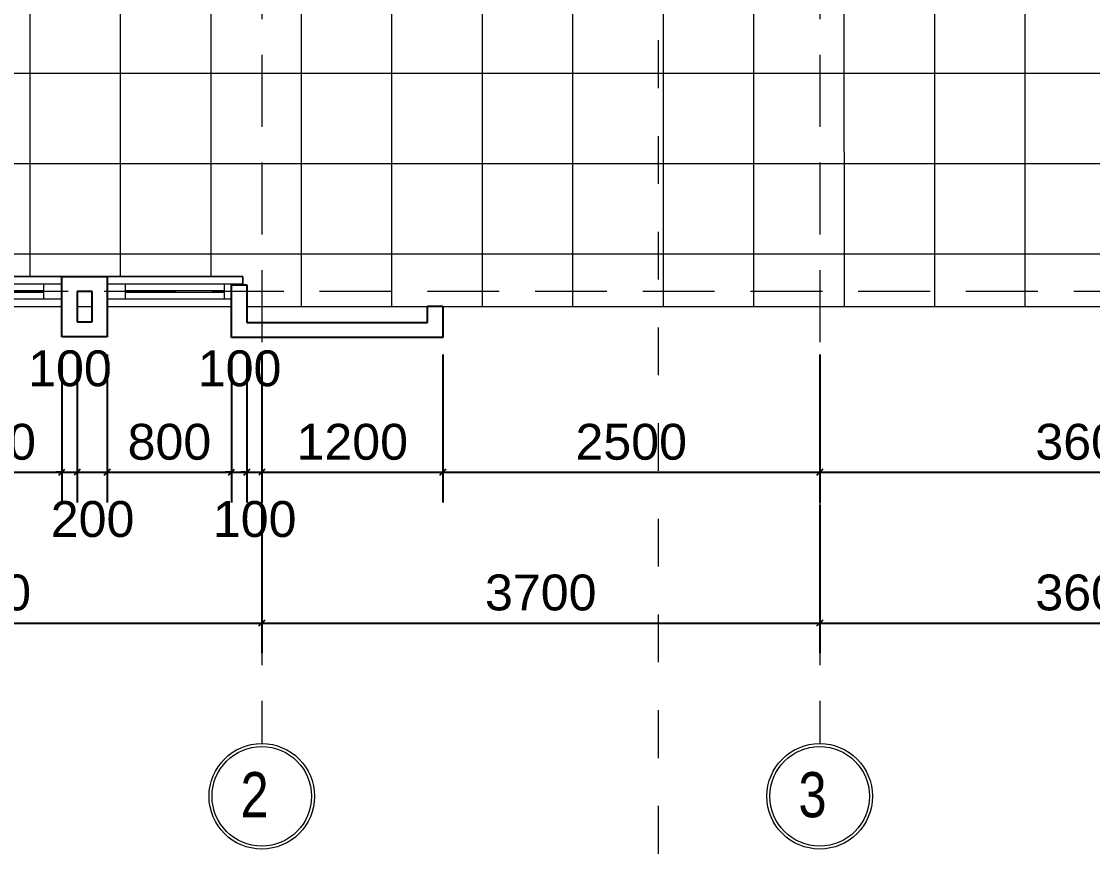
# Model space of a CAD drawing. Header units: millimetres. Extents: x -20510 to 108935, y -243239 to 20306.
# Drawn here: x 2756 to 9860, y -108750 to -103208 of the extents above; entities that cross this region are included whole.
import ezdxf

# ---------------------------------------------------------------- set-up
doc = ezdxf.new("R2010")
doc.units = ezdxf.units.MM
for name, pattern in [('Abgebrochen', [714.375, 476.25, -238.125]), ('Aligning Line', [635, 317.5, -317.5]), ('Hidden', [714.375, 476.25, -238.125])]:
    doc.linetypes.add(name, pattern=pattern)
for name, color, linetype, lineweight in [('A-ANNO-DIMS', 1, 'Continuous', 9), ('A-FLOR', 7, 'Continuous', 9), ('A-FLOR-PATT', 8, 'Continuous', 9), ('A-GLAZ', 4, 'Continuous', 18), ('A-WALL', 7, 'Continuous', 25), ('G-ANNO-SYMB', 6, 'Abgebrochen', 9), ('S-GRID', 1, 'Continuous', 9), ('S-GRID-IDEN', 1, 'Continuous', 9)]:
    doc.layers.add(name, color=color, linetype=linetype, lineweight=lineweight)
doc.styles.add('Arial_1', font='arial.ttf', dxfattribs={"width": 0.8, "height": 200})
doc.styles.add('Arial_5', font='arial.ttf', dxfattribs={"height": 238.125})
doc.dimstyles.new('SecretInternalLinAngDimStyle5p4736185', dxfattribs={"dimscale": 304.8, "dimtxt": 242.94927, "dimasz": 0.130208, "dimexe": 0.656168, "dimexo": 0.0625, "dimgap": 0.260417, "dimtad": 1, "dimdec": 0, "dimrnd": 100, "dimzin": 0, "dimdsep": 46, "dimtxsty": 'Arial_5', "dimblk1": 'OBLIQUE', "dimblk2": 'OBLIQUE', "dimsah": 1, "dimcen": 0.09, "dimdle": 0.492126, "dimazin": 0, "dimtfac": 1, "dimtdec": 4, "dimtix": 1, "dimtmove": 0, "dimatfit": 3, "dimfxl": 2.624672, "dimfxlon": 1, "dimtvp": 1, "dimtolj": 1, "dimtzin": 0, "dimarcsym": 2})
doc.dimstyles.new('SecretInternalLinAngDimStyle5p4736185_1', dxfattribs={"dimscale": 304.8, "dimtxt": 242.94927, "dimasz": 0.130208, "dimexe": 0.656168, "dimexo": 0.0625, "dimgap": 0.260417, "dimtad": 1, "dimdec": 0, "dimrnd": 100, "dimzin": 0, "dimdsep": 46, "dimtxsty": 'Arial_5', "dimblk1": 'OBLIQUE', "dimblk2": 'OBLIQUE', "dimsah": 1, "dimcen": 0.09, "dimdle": 0.492126, "dimazin": 0, "dimtfac": 1, "dimtdec": 4, "dimtix": 1, "dimtmove": 2, "dimatfit": 3, "dimfxl": 2.624672, "dimfxlon": 1, "dimtvp": 1, "dimtolj": 1, "dimtzin": 0, "dimarcsym": 2})

# ---------------------------------------------------------------- blocks, each defined once
blk = doc.blocks.new('Window_K2_Stack - Window_K2_Stack-V5-04_MẶT BẰNG TẦNG 4')
at = {"layer": 'A-GLAZ'}
for p, q in [((-375, 100), (450, 100)), ((-375, 100), (450, 100)), ((450, -100), (450, 100)), ((450, 100), (450, -100)), ((-375, 50), (450, 50)), ((-328.75, 50), (-328.75, -50)), ((-328.75, 5), (328.75, 5)), ((328.75, 50), (328.75, -50)), ((-450, -100), (-450, -45)), ((-450, -45), (-450, -100)), ((-450, -50), (450, -50)), ((-328.75, -5), (328.75, -5)), ((450, -100), (-450, -100)), ((-450, -100), (450, -100))]:
    blk.add_line(p, q, dxfattribs=at)
blk = doc.blocks.new('Window_K2_Stack - Window_K2_Stack-V6-04_MẶT BẰNG TẦNG 4')
at = {"layer": 'A-GLAZ'}
for p, q in [((-450, 100), (450, 100)), ((-450, -100), (-450, 100)), ((-450, 100), (-450, -100)), ((-450, 100), (450, 100)), ((450, -100), (450, 100)), ((450, 100), (450, -100)), ((-450, 50), (450, 50)), ((-328.75, 50), (-328.75, -50)), ((-328.75, 5), (328.75, 5)), ((328.75, 50), (328.75, -50)), ((-450, -50), (450, -50)), ((-328.75, -5), (328.75, -5)), ((450, -100), (-450, -100)), ((-450, -100), (450, -100))]:
    blk.add_line(p, q, dxfattribs=at)
blk = doc.blocks.new('Grid - TRUC  D1-102336-04_MẶT BẰNG TẦNG 4')
at = {"layer": 'S-GRID-IDEN'}
for radius in [3.5, 3.3]:
    blk.add_circle((0, 0), radius, dxfattribs=at)
blk = doc.blocks.new('_Oblique')
at = {"color": 0, "linetype": 'ByBlock', "lineweight": -2}
blk.add_line((-0.5, -0.5), (0.5, 0.5), dxfattribs=at)
blk = doc.blocks.new('DIMBLOCK2-04_MẶT BẰNG TẦNG 4')
at = {"layer": 'A-ANNO-DIMS', "color": 0, "lineweight": -2, "transparency": 16777216}
for p, q in [((550, -106419.1), (550, -107400)), ((4350, -106419.1), (4350, -107400)), ((400, -107200), (4500, -107200))]:
    blk.add_line(p, q, dxfattribs=at)
at = {"layer": 'Defpoints', "color": 0, "transparency": 16777216}
for p in [(550, -106400), (4350, -106400), (4350, -107200)]:
    blk.add_point(p, dxfattribs=at)
at = {"layer": 'A-ANNO-DIMS', "color": 0, "lineweight": -2, "transparency": 16777216, "xscale": 39.6875, "yscale": 39.6875, "zscale": 39.6875, "rotation": 180}
blk.add_blockref('_Oblique', (550, -107200), dxfattribs=at)
at = {"layer": 'A-ANNO-DIMS', "color": 0, "lineweight": -2, "transparency": 16777216, "xscale": 39.6875, "yscale": 39.6875, "zscale": 39.6875}
blk.add_blockref('_Oblique', (4350, -107200), dxfattribs=at)
at = {"layer": 'A-ANNO-DIMS', "color": 0, "transparency": 16777216, "insert": (2450, -106999), "char_height": 238.12, "width": 879.103, "attachment_point": 5, "style": 'Arial_5'}
blk.add_mtext('\\A1;3800', dxfattribs=at)
blk = doc.blocks.new('DIMBLOCK3-04_MẶT BẰNG TẦNG 4')
at = {"layer": 'A-ANNO-DIMS', "color": 0, "lineweight": -2, "transparency": 16777216}
for p, q in [((4350, -106419.1), (4350, -107400)), ((8050, -106419.1), (8050, -107400)), ((4200, -107200), (8200, -107200))]:
    blk.add_line(p, q, dxfattribs=at)
at = {"layer": 'Defpoints', "color": 0, "transparency": 16777216}
for p in [(4350, -106400), (8050, -106400), (8050, -107200)]:
    blk.add_point(p, dxfattribs=at)
at = {"layer": 'A-ANNO-DIMS', "color": 0, "lineweight": -2, "transparency": 16777216, "xscale": 39.6875, "yscale": 39.6875, "zscale": 39.6875, "rotation": 180}
blk.add_blockref('_Oblique', (4350, -107200), dxfattribs=at)
at = {"layer": 'A-ANNO-DIMS', "color": 0, "lineweight": -2, "transparency": 16777216, "xscale": 39.6875, "yscale": 39.6875, "zscale": 39.6875}
blk.add_blockref('_Oblique', (8050, -107200), dxfattribs=at)
at = {"layer": 'A-ANNO-DIMS', "color": 0, "transparency": 16777216, "insert": (6200, -106999), "char_height": 238.12, "width": 879.103, "attachment_point": 5, "style": 'Arial_5'}
blk.add_mtext('\\A1;3700', dxfattribs=at)
blk = doc.blocks.new('DIMBLOCK4-04_MẶT BẰNG TẦNG 4')
at = {"layer": 'A-ANNO-DIMS', "color": 0, "lineweight": -2, "transparency": 16777216}
for p, q in [((8050, -106419.1), (8050, -107400)), ((11650, -106419.1), (11650, -107400)), ((7900, -107200), (11800, -107200))]:
    blk.add_line(p, q, dxfattribs=at)
at = {"layer": 'Defpoints', "color": 0, "transparency": 16777216}
for p in [(8050, -106400), (11650, -106400), (11650, -107200)]:
    blk.add_point(p, dxfattribs=at)
at = {"layer": 'A-ANNO-DIMS', "color": 0, "lineweight": -2, "transparency": 16777216, "xscale": 39.6875, "yscale": 39.6875, "zscale": 39.6875, "rotation": 180}
blk.add_blockref('_Oblique', (8050, -107200), dxfattribs=at)
at = {"layer": 'A-ANNO-DIMS', "color": 0, "lineweight": -2, "transparency": 16777216, "xscale": 39.6875, "yscale": 39.6875, "zscale": 39.6875}
blk.add_blockref('_Oblique', (11650, -107200), dxfattribs=at)
at = {"layer": 'A-ANNO-DIMS', "color": 0, "transparency": 16777216, "insert": (9850, -106999), "char_height": 238.12, "width": 879.103, "attachment_point": 5, "style": 'Arial_5'}
blk.add_mtext('\\A1;3600', dxfattribs=at)
blk = doc.blocks.new('DIMBLOCK17-04_MẶT BẰNG TẦNG 4')
at = {"layer": 'A-ANNO-DIMS', "color": 0, "lineweight": -2, "transparency": 16777216}
for p, q in [((2125, -105419.1), (2125, -106400)), ((3025, -105419.1), (3025, -106400)), ((1975, -106200), (3175, -106200))]:
    blk.add_line(p, q, dxfattribs=at)
at = {"layer": 'Defpoints', "color": 0, "transparency": 16777216}
for p in [(2125, -105400), (3025, -105400), (3025, -106200)]:
    blk.add_point(p, dxfattribs=at)
at = {"layer": 'A-ANNO-DIMS', "color": 0, "lineweight": -2, "transparency": 16777216, "xscale": 39.6875, "yscale": 39.6875, "zscale": 39.6875, "rotation": 180}
blk.add_blockref('_Oblique', (2125, -106200), dxfattribs=at)
at = {"layer": 'A-ANNO-DIMS', "color": 0, "lineweight": -2, "transparency": 16777216, "xscale": 39.6875, "yscale": 39.6875, "zscale": 39.6875}
blk.add_blockref('_Oblique', (3025, -106200), dxfattribs=at)
at = {"layer": 'A-ANNO-DIMS', "color": 0, "transparency": 16777216, "insert": (2575, -105999), "char_height": 238.12, "width": 659.327, "attachment_point": 5, "style": 'Arial_5'}
blk.add_mtext('\\A1;900', dxfattribs=at)
blk = doc.blocks.new('DIMBLOCK18-04_MẶT BẰNG TẦNG 4')
at = {"layer": 'A-ANNO-DIMS', "color": 0, "lineweight": -2, "transparency": 16777216}
for p, q in [((3025, -105419.1), (3025, -106400)), ((3125, -105419.1), (3125, -106400)), ((3025, -106200), (2985.3, -106200)), ((3025, -106200), (3125, -106200)), ((3125, -106200), (3164.7, -106200))]:
    blk.add_line(p, q, dxfattribs=at)
at = {"layer": 'Defpoints', "color": 0, "transparency": 16777216}
for p in [(3025, -105400), (3125, -105400), (3125, -106200)]:
    blk.add_point(p, dxfattribs=at)
at = {"layer": 'A-ANNO-DIMS', "color": 0, "lineweight": -2, "transparency": 16777216, "xscale": 39.6875, "yscale": 39.6875, "zscale": 39.6875}
blk.add_blockref('_Oblique', (3025, -106200), dxfattribs=at)
at = {"layer": 'A-ANNO-DIMS', "color": 0, "lineweight": -2, "transparency": 16777216, "xscale": 39.6875, "yscale": 39.6875, "zscale": 39.6875, "rotation": 180}
blk.add_blockref('_Oblique', (3125, -106200), dxfattribs=at)
at = {"layer": 'A-ANNO-DIMS', "color": 0, "transparency": 16777216, "insert": (2800.3, -105390.9), "char_height": 238.12, "width": 659.327, "attachment_point": 1, "line_spacing_factor": 0.941778, "style": 'Arial_5'}
blk.add_mtext('\\A1;100', dxfattribs=at)
blk = doc.blocks.new('DIMBLOCK19-04_MẶT BẰNG TẦNG 4')
at = {"layer": 'A-ANNO-DIMS', "color": 0, "lineweight": -2, "transparency": 16777216}
for p, q in [((3125, -105419.1), (3125, -106400)), ((3325, -105419.1), (3325, -106400)), ((2975, -106200), (3475, -106200))]:
    blk.add_line(p, q, dxfattribs=at)
at = {"layer": 'Defpoints', "color": 0, "transparency": 16777216}
for p in [(3125, -105400), (3325, -105400), (3325, -106200)]:
    blk.add_point(p, dxfattribs=at)
at = {"layer": 'A-ANNO-DIMS', "color": 0, "lineweight": -2, "transparency": 16777216, "xscale": 39.6875, "yscale": 39.6875, "zscale": 39.6875, "rotation": 180}
blk.add_blockref('_Oblique', (3125, -106200), dxfattribs=at)
at = {"layer": 'A-ANNO-DIMS', "color": 0, "lineweight": -2, "transparency": 16777216, "xscale": 39.6875, "yscale": 39.6875, "zscale": 39.6875}
blk.add_blockref('_Oblique', (3325, -106200), dxfattribs=at)
at = {"layer": 'A-ANNO-DIMS', "color": 0, "transparency": 16777216, "insert": (2950.3, -106390.9), "char_height": 238.12, "width": 659.327, "attachment_point": 1, "line_spacing_factor": 0.941778, "style": 'Arial_5'}
blk.add_mtext('\\A1;200', dxfattribs=at)
blk = doc.blocks.new('DIMBLOCK20-04_MẶT BẰNG TẦNG 4')
at = {"layer": 'A-ANNO-DIMS', "color": 0, "lineweight": -2, "transparency": 16777216}
for p, q in [((3325, -105419.1), (3325, -106400)), ((4150, -105419.1), (4150, -106400)), ((3175, -106200), (4300, -106200))]:
    blk.add_line(p, q, dxfattribs=at)
at = {"layer": 'Defpoints', "color": 0, "transparency": 16777216}
for p in [(3325, -105400), (4150, -105400), (4150, -106200)]:
    blk.add_point(p, dxfattribs=at)
at = {"layer": 'A-ANNO-DIMS', "color": 0, "lineweight": -2, "transparency": 16777216, "xscale": 39.6875, "yscale": 39.6875, "zscale": 39.6875, "rotation": 180}
blk.add_blockref('_Oblique', (3325, -106200), dxfattribs=at)
at = {"layer": 'A-ANNO-DIMS', "color": 0, "lineweight": -2, "transparency": 16777216, "xscale": 39.6875, "yscale": 39.6875, "zscale": 39.6875}
blk.add_blockref('_Oblique', (4150, -106200), dxfattribs=at)
at = {"layer": 'A-ANNO-DIMS', "color": 0, "transparency": 16777216, "insert": (3737.5, -105999), "char_height": 238.12, "width": 659.327, "attachment_point": 5, "style": 'Arial_5'}
blk.add_mtext('\\A1;800', dxfattribs=at)
blk = doc.blocks.new('DIMBLOCK21-04_MẶT BẰNG TẦNG 4')
at = {"layer": 'A-ANNO-DIMS', "color": 0, "lineweight": -2, "transparency": 16777216}
for p, q in [((4150, -105419.1), (4150, -106400)), ((4250, -105419.1), (4250, -106400)), ((4150, -106200), (4110.3, -106200)), ((4150, -106200), (4250, -106200)), ((4250, -106200), (4289.7, -106200))]:
    blk.add_line(p, q, dxfattribs=at)
at = {"layer": 'Defpoints', "color": 0, "transparency": 16777216}
for p in [(4150, -105400), (4250, -105400), (4250, -106200)]:
    blk.add_point(p, dxfattribs=at)
at = {"layer": 'A-ANNO-DIMS', "color": 0, "lineweight": -2, "transparency": 16777216, "xscale": 39.6875, "yscale": 39.6875, "zscale": 39.6875}
blk.add_blockref('_Oblique', (4150, -106200), dxfattribs=at)
at = {"layer": 'A-ANNO-DIMS', "color": 0, "lineweight": -2, "transparency": 16777216, "xscale": 39.6875, "yscale": 39.6875, "zscale": 39.6875, "rotation": 180}
blk.add_blockref('_Oblique', (4250, -106200), dxfattribs=at)
at = {"layer": 'A-ANNO-DIMS', "color": 0, "transparency": 16777216, "insert": (3925.3, -105390.9), "char_height": 238.12, "width": 659.327, "attachment_point": 1, "line_spacing_factor": 0.941778, "style": 'Arial_5'}
blk.add_mtext('\\A1;100', dxfattribs=at)
blk = doc.blocks.new('DIMBLOCK22-04_MẶT BẰNG TẦNG 4')
at = {"layer": 'A-ANNO-DIMS', "color": 0, "lineweight": -2, "transparency": 16777216}
for p, q in [((4250, -105419.1), (4250, -106400)), ((4350, -105419.1), (4350, -106400)), ((4250, -106200), (4210.3, -106200)), ((4250, -106200), (4350, -106200)), ((4350, -106200), (4389.7, -106200))]:
    blk.add_line(p, q, dxfattribs=at)
at = {"layer": 'Defpoints', "color": 0, "transparency": 16777216}
for p in [(4250, -105400), (4350, -105400), (4350, -106200)]:
    blk.add_point(p, dxfattribs=at)
at = {"layer": 'A-ANNO-DIMS', "color": 0, "lineweight": -2, "transparency": 16777216, "xscale": 39.6875, "yscale": 39.6875, "zscale": 39.6875}
blk.add_blockref('_Oblique', (4250, -106200), dxfattribs=at)
at = {"layer": 'A-ANNO-DIMS', "color": 0, "lineweight": -2, "transparency": 16777216, "xscale": 39.6875, "yscale": 39.6875, "zscale": 39.6875, "rotation": 180}
blk.add_blockref('_Oblique', (4350, -106200), dxfattribs=at)
at = {"layer": 'A-ANNO-DIMS', "color": 0, "transparency": 16777216, "insert": (4025.3, -106390.9), "char_height": 238.12, "width": 659.327, "attachment_point": 1, "line_spacing_factor": 0.941778, "style": 'Arial_5'}
blk.add_mtext('\\A1;100', dxfattribs=at)
blk = doc.blocks.new('DIMBLOCK23-04_MẶT BẰNG TẦNG 4')
at = {"layer": 'A-ANNO-DIMS', "color": 0, "lineweight": -2, "transparency": 16777216}
for p, q in [((4350, -105419.1), (4350, -106400)), ((5550, -105419.1), (5550, -106400)), ((4200, -106200), (5700, -106200))]:
    blk.add_line(p, q, dxfattribs=at)
at = {"layer": 'Defpoints', "color": 0, "transparency": 16777216}
for p in [(4350, -105400), (5550, -105400), (5550, -106200)]:
    blk.add_point(p, dxfattribs=at)
at = {"layer": 'A-ANNO-DIMS', "color": 0, "lineweight": -2, "transparency": 16777216, "xscale": 39.6875, "yscale": 39.6875, "zscale": 39.6875, "rotation": 180}
blk.add_blockref('_Oblique', (4350, -106200), dxfattribs=at)
at = {"layer": 'A-ANNO-DIMS', "color": 0, "lineweight": -2, "transparency": 16777216, "xscale": 39.6875, "yscale": 39.6875, "zscale": 39.6875}
blk.add_blockref('_Oblique', (5550, -106200), dxfattribs=at)
at = {"layer": 'A-ANNO-DIMS', "color": 0, "transparency": 16777216, "insert": (4950, -105999), "char_height": 238.12, "width": 879.103, "attachment_point": 5, "style": 'Arial_5'}
blk.add_mtext('\\A1;1200', dxfattribs=at)
blk = doc.blocks.new('DIMBLOCK24-04_MẶT BẰNG TẦNG 4')
at = {"layer": 'A-ANNO-DIMS', "color": 0, "lineweight": -2, "transparency": 16777216}
for p, q in [((5550, -105419.1), (5550, -106400)), ((8050, -105419.1), (8050, -106400)), ((5400, -106200), (8200, -106200))]:
    blk.add_line(p, q, dxfattribs=at)
at = {"layer": 'Defpoints', "color": 0, "transparency": 16777216}
for p in [(5550, -105400), (8050, -105400), (8050, -106200)]:
    blk.add_point(p, dxfattribs=at)
at = {"layer": 'A-ANNO-DIMS', "color": 0, "lineweight": -2, "transparency": 16777216, "xscale": 39.6875, "yscale": 39.6875, "zscale": 39.6875, "rotation": 180}
blk.add_blockref('_Oblique', (5550, -106200), dxfattribs=at)
at = {"layer": 'A-ANNO-DIMS', "color": 0, "lineweight": -2, "transparency": 16777216, "xscale": 39.6875, "yscale": 39.6875, "zscale": 39.6875}
blk.add_blockref('_Oblique', (8050, -106200), dxfattribs=at)
at = {"layer": 'A-ANNO-DIMS', "color": 0, "transparency": 16777216, "insert": (6800, -105999), "char_height": 238.12, "width": 879.103, "attachment_point": 5, "style": 'Arial_5'}
blk.add_mtext('\\A1;2500', dxfattribs=at)
blk = doc.blocks.new('DIMBLOCK25-04_MẶT BẰNG TẦNG 4')
at = {"layer": 'A-ANNO-DIMS', "color": 0, "lineweight": -2, "transparency": 16777216}
for p, q in [((8050, -105419.1), (8050, -106400)), ((11650, -105419.1), (11650, -106400)), ((7900, -106200), (11800, -106200))]:
    blk.add_line(p, q, dxfattribs=at)
at = {"layer": 'Defpoints', "color": 0, "transparency": 16777216}
for p in [(8050, -105400), (11650, -105400), (11650, -106200)]:
    blk.add_point(p, dxfattribs=at)
at = {"layer": 'A-ANNO-DIMS', "color": 0, "lineweight": -2, "transparency": 16777216, "xscale": 39.6875, "yscale": 39.6875, "zscale": 39.6875, "rotation": 180}
blk.add_blockref('_Oblique', (8050, -106200), dxfattribs=at)
at = {"layer": 'A-ANNO-DIMS', "color": 0, "lineweight": -2, "transparency": 16777216, "xscale": 39.6875, "yscale": 39.6875, "zscale": 39.6875}
blk.add_blockref('_Oblique', (11650, -106200), dxfattribs=at)
at = {"layer": 'A-ANNO-DIMS', "color": 0, "transparency": 16777216, "insert": (9850, -105999), "char_height": 238.12, "width": 879.103, "attachment_point": 5, "style": 'Arial_5'}
blk.add_mtext('\\A1;3600', dxfattribs=at)

msp = doc.modelspace()

# ---------------------------------------------------------------- hatches: boundary and pattern name
at = {"layer": 'A-FLOR-PATT'}
h = msp.add_hatch(dxfattribs=at)
h.set_pattern_fill('FP_6', color=256, style=0, pattern_type=2)
h.set_pattern_definition([(0.0043, (16612.5, -97550.4), (-0.045, 600), []), (90.004, (16612.5, -97550.4), (-600, -0.042), [])])
h.paths.add_polyline_path([(450, -105100.9), (825, -105100.8), (825, -104951), (650, -104951), (650, -105100), (450, -105100), (450, -104900), (574, -104900), (574, -104750), (450, -104750), (450, -105100)])
h.paths.add_polyline_path([(1925, -105100.8), (2025, -105100.7), (2025, -105001), (1925, -105001)])
h.paths.add_polyline_path([(3125, -105100.7), (3225, -105100.7), (3225, -105001), (3125, -105001)])
h.paths.add_polyline_path([(4250, -105100.6), (11550, -105100), (11550, -99700), (8150, -99700), (8150, -99750), (7950, -99750), (7950, -99700), (7270, -99700), (7270, -99500), (12580, -99500), (12580, -99700), (11750, -99700), (11750, -104900), (22350, -104900), (22350, -99700), (22250, -99700), (22250, -99500), (23080, -99500), (23080, -99700), (22550, -99700), (22550, -104900), (25950, -104900), (25950, -99700), (24080, -99700), (24080, -99500), (31170, -99500), (31170, -99700), (29750, -99700), (29750, -99750), (29550, -99750), (29550, -99700), (26150, -99700), (26150, -105099), (32150, -105098.5), (32150, -105006), (32250, -105006), (32251.1, -105098.5), (33450, -105098.4), (33450, -105006), (33550, -105006), (33550, -104901), (37250, -104900), (37250, -104750), (37025, -104750), (37025, -104650), (37050, -104650), (37050, -101600), (37150, -101600), (37150, -102450), (37254.9, -102450), (37260.1, -99700), (37250, -99700), (37250, -99750), (37050, -99750), (37050, -99700), (33450, -99700), (33450, -99750), (33250, -99750), (33250, -99700), (32570, -99700), (32570, -99500), (37050, -99500), (37050, -97300), (33220, -97300), (33220, -97100), (33250, -97100), (33249.6, -94962.3), (33229.6, -94959.1), (33218.4, -94955.4), (33204.2, -94946.2), (33198.9, -94942), (33189.7, -94931.5), (33179.7, -94912.4), (33176.2, -94900.8), (33175.2, -94881.6), (33178.7, -94864.4), (33184.8, -94850.1), (33194.5, -94837.3), (33205.5, -94827), (33218.9, -94818.1), (33218.9, -93025.5), (33250, -93025.5), (33250, -90200), (29750, -90200), (29750, -93701.8), (29781.1, -93694.4), (30299.2, -93452.8), (30346.5, -93258.4), (30478.5, -93541.6), (30525.8, -93347.2), (31075, -93091.1), (31075, -93095.7), (31094.6, -93091.1), (31094.6, -93093.6), (31105.3, -93091.1), (31105.3, -94819.4), (31123.5, -94831.6), (31135.5, -94845.3), (31143.7, -94858.9), (31147.7, -94877.9), (31148.6, -94897.5), (31142.7, -94915.7), (31133.9, -94933), (31119.1, -94947.4), (31102.8, -94955.6), (31090, -94960.8), (31074.6, -94961.5), (31053.8, -94959), (31043.9, -94955.6), (31025.7, -94943.4), (31013.7, -94929.7), (31005.5, -94916.1), (31000.6, -94900), (29823, -94900), (29819.5, -94916.1), (29809.4, -94932.8), (29795.4, -94947.1), (29779.1, -94956.8), (29765.8, -94960.5), (29750, -94961.5), (29750, -97100), (32220, -97100), (32220, -97300), (29540, -97300), (29540, -97100), (29550, -97100), (29550, -91900), (23000, -91900), (23000, -92900), (22550, -92900), (22550, -97100), (25950, -97100), (25950, -97050), (26150, -97050), (26150, -97100), (28540, -97100), (28540, -97300), (22340, -97300), (22340, -97100), (22350, -97100), (22350, -92900), (19900, -92900), (19900, -91900), (15350, -91900), (15350, -97100), (18750, -97100), (18750, -97050), (18950, -97050), (18950, -97100), (21340, -97100), (21340, -97300), (15140, -97300), (15140, -97100), (15150, -97100), (15150, -91900), (8150, -91900), (8150, -97100), (11550, -97100), (11550, -97050), (11750, -97050), (11750, -97100), (14140, -97100), (14140, -97300), (6270, -97300), (6270, -97100), (7950, -97100), (7949.6, -94962.3), (7929.6, -94959.1), (7918.4, -94955.4), (7907.3, -94948.4), (7898.9, -94942), (7889.7, -94931.5), (7879.7, -94912.4), (7876.1, -94900), (7875.2, -94881.6), (7878.7, -94864.4), (7884.8, -94850.1), (7894.5, -94837.3), (7905.5, -94827), (7918.9, -94818.1), (7918.9, -93025.5), (7950, -93025.5), (7950, -90200), (4450, -90200), (4450, -97100), (5270, -97100), (5270, -97300), (450, -97300), (450, -97050), (650, -97050), (650, -97100), (4250, -97100), (4250, -91700.8), (4225, -91700.8), (4225, -91899), (675, -91899), (675, -92150), (650, -92150), (650, -94700), (450, -94700), (450, -96200), (-4025.9, -96200), (-4050, -100600), (450, -100600), (450, -102100), (650, -102100), (650, -104650), (675, -104650), (675, -104851), (925, -104851), (925, -104901), (4225, -104901), (4225, -104956), (4250, -104956), (4250, -105100)])
h.paths.add_polyline_path([(34550, -105098.3), (34650, -105098.3), (34650, -105001), (34550, -105001)])
h.paths.add_polyline_path([(35750, -105098.2), (35850, -105098.2), (35850, -105001), (35750, -105001)])
h.paths.add_polyline_path([(36950, -105098.2), (37050, -105098.1), (37050, -105000), (36950, -105000)])
h.paths.add_polyline_path([(37250.8, -104650), (37252.5, -103750), (37250, -103750), (37250, -104650)])
h.paths.add_polyline_path([(37252.7, -103650), (37252.9, -103550), (37150, -103550), (37150, -103650), (37250, -103650)])
h.paths.add_polyline_path([(450, -103650), (550, -103650), (550, -103550), (450, -103550), (450, -103625.1)])
h.paths.add_polyline_path([(37250, -103450), (37253.1, -103450), (37254.7, -102550), (37250, -102550), (37250, -102750.1)])
h.paths.add_polyline_path([(450, -103450), (450, -103450), (450, -102750.1)])
h.paths.add_polyline_path([(450, -102450), (550, -102450), (550, -102200), (450, -102200), (450, -102450)])
h.paths.add_polyline_path([(4450, -99750), (4250, -99750), (4250, -99700), (650, -99700), (650, -99750), (450, -99750), (450, -99500), (5870, -99500), (5870, -99700), (4450, -99700)])
h.paths.add_polyline_path([(18950, -99750), (18750, -99750), (18750, -99700), (15350, -99700), (15350, -99750), (15150, -99750), (15150, -99700), (13980, -99700), (13980, -99500), (20850, -99500), (20850, -99700), (18950, -99700)])
h.paths.add_polyline_path([(37250, -99500), (37260.4, -99500), (37264.5, -97300), (37250, -97300), (37250, -99249.9)])
h.paths.add_polyline_path([(37255.3, -97100), (37264.9, -97100), (37269.7, -94530), (37250, -94530), (37250, -97100)])
h.paths.add_polyline_path([(35110.6, -97100), (37050, -97100), (37050, -97097.4), (35000, -97097.4), (35000, -96548.3), (34650, -96548.3), (34650, -97100), (35000.7, -97100)])
h.paths.add_polyline_path([(34084, -97100), (34550, -97100), (34550, -96500), (34650, -96500), (34650, -95700), (34550, -95700), (34550, -95600), (34350, -95600), (34350, -95500), (37050, -95500), (37050, -95498.3), (33450, -95498.3), (33450.7, -95500), (33550, -95500), (33550, -95600), (33450, -95600), (33450, -97100)])
h.paths.add_polyline_path([(6625.4, -94962.3), (6603.7, -94958.8), (6589.2, -94952.6), (6578, -94945), (6567.3, -94934), (6558, -94919.4), (6553.1, -94905.6), (6550.7, -94887.5), (6552.7, -94870.1), (6559.3, -94854.2), (6569.7, -94838.2), (6580.4, -94828.6), (6594.7, -94819.2), (6594.7, -93025.5), (6656.1, -93025.5), (6656.9, -94819.6), (6672.8, -94830), (6683.5, -94841), (6692.8, -94855.6), (6697.7, -94869.4), (6700.1, -94887.5), (6698.1, -94904.9), (6691.5, -94920.8), (6681.1, -94936.8), (6674, -94943.8), (6655.8, -94955.8), (6641, -94960.5), (6634, -94961.3)])
h.paths.add_polyline_path([(31925.4, -94962.3), (31903.7, -94958.8), (31889.2, -94952.6), (31878, -94945), (31867.3, -94934), (31858, -94919.4), (31853.1, -94905.6), (31850.7, -94887.5), (31852.7, -94870.1), (31859.3, -94854.2), (31869.7, -94838.2), (31880.4, -94828.6), (31894.7, -94819.2), (31894.7, -93025.5), (31956.1, -93025.5), (31956.9, -94819.6), (31972.8, -94830), (31983.5, -94841), (31992.8, -94855.6), (31997.7, -94869.4), (32000.1, -94887.5), (31998.1, -94904.9), (31991.5, -94920.8), (31981.1, -94936.8), (31974, -94943.8), (31955.8, -94955.8), (31941, -94960.5)])
h.paths.add_polyline_path([(550, -94600), (550, -94350), (450, -94350), (450, -94600)])
h.paths.add_polyline_path([(37269.9, -94430), (37275, -91699.9), (37250, -91700), (37250, -94430), (37255.3, -94430)])
h.paths.add_polyline_path([(550, -93250), (550, -93150), (450, -93150), (450, -93250)])
h.paths.add_polyline_path([(450, -93050), (450, -93050), (450, -92249.6)])
h.paths.add_polyline_path([(575, -92050), (575, -91900), (450, -91900), (450, -91700), (650, -91700), (650, -91799), (825, -91799), (825, -91699.3), (450, -91700), (450, -92050)])
h.paths.add_polyline_path([(3125, -91799), (3225, -91799), (3225, -91700.3), (3125, -91700.3)])
h.paths.add_polyline_path([(2025, -91799), (2025, -91699.8), (1925, -91699.8), (1925, -91799)])
h.paths.add_polyline_path([(9374.5, -91700), (29550, -91699.1), (29550, -91699.1), (8150, -91698.3), (8150, -91700), (8838, -91700)])
h.paths.add_polyline_path([(4250, -91699.9), (4250, -90000), (4250, -90000), (4250, -91699.9)])

# ---------------------------------------------------------------- linework, layer by layer
at = {"layer": 'A-FLOR'}
for p, q in [((3125, -105100.7), (3225, -105100.7)), ((4250, -105100.6), (5450, -105100.5)), ((5550, -105100.5), (11550, -105100))]:
    msp.add_line(p, q, dxfattribs=at)
at = {"layer": 'A-WALL'}
for p, q in [((3025, -104901), (3325, -104901)), ((3025, -105301), (3025, -104901)), ((3325, -104901), (3325, -105301)), ((4150, -105306), (4150, -104956)), ((4150, -104956), (4250, -104956)), ((4250, -104956), (4250, -105206)), ((3225, -105001), (3125, -105001)), ((3125, -105001), (3125, -105201)), ((3225, -105201), (3225, -105001)), ((5450, -105206), (5450, -105100)), ((5550, -105100), (5450, -105100)), ((5550, -105100), (5550, -105306)), ((3125, -105201), (3225, -105201)), ((4250, -105206), (5450, -105206)), ((3325, -105301), (3025, -105301)), ((5550, -105306), (4150, -105306))]:
    msp.add_line(p, q, dxfattribs=at)
at = {"layer": 'G-ANNO-SYMB', "linetype": 'Aligning Line'}
msp.add_line((6978.4, -88728.4), (6978.4, -109684.7), dxfattribs=at)
at = {"layer": 'S-GRID', "linetype": 'Hidden'}
for p, q in [((4350, -87000), (4350, -108000)), ((8050, -87000), (8050, -108000)), ((39500, -105000), (-3000, -105000))]:
    msp.add_line(p, q, dxfattribs=at)

# ---------------------------------------------------------------- block references
at = {"layer": 'A-GLAZ', "rotation": 180}
for name, p in [('Window_K2_Stack - Window_K2_Stack-V6-04_MẶT BẰNG TẦNG 4', (2575, -105001)), ('Window_K2_Stack - Window_K2_Stack-V5-04_MẶT BẰNG TẦNG 4', (3775, -105001))]:
    msp.add_blockref(name, p, dxfattribs=at)
at = {"layer": 'S-GRID-IDEN', "xscale": 99.99999999999991, "yscale": 99.99999999999991, "zscale": 99.99999999999991, "rotation": 180}
for p in [(4350, -108350), (8050, -108350)]:
    msp.add_blockref('Grid - TRUC  D1-102336-04_MẶT BẰNG TẦNG 4', p, dxfattribs=at)

# ---------------------------------------------------------------- dimensions: what is measured, and where the dimension line sits
at = {"layer": 'A-ANNO-DIMS'}
for base, p1, p2, override, picture, middle in [((3025, -106200), (2125, -105400), (3025, -105400), {"dimpost": '<>', "dimfxl": 900}, 'DIMBLOCK17-04_MẶT BẰNG TẦNG 4', (2575, -105999)), ((4150, -106200), (3325, -105400), (4150, -105400), {"dimpost": '<>', "dimfxl": 825}, 'DIMBLOCK20-04_MẶT BẰNG TẦNG 4', (3737.5, -105999)), ((5550, -106200), (4350, -105400), (5550, -105400), {"dimpost": '<>', "dimfxl": 1200}, 'DIMBLOCK23-04_MẶT BẰNG TẦNG 4', (4950, -105999)), ((8050, -106200), (5550, -105400), (8050, -105400), {"dimpost": '<>', "dimfxl": 2500}, 'DIMBLOCK24-04_MẶT BẰNG TẦNG 4', (6800, -105999)), ((11650, -106200), (8050, -105400), (11650, -105400), {"dimpost": '<>', "dimfxl": 3600}, 'DIMBLOCK25-04_MẶT BẰNG TẦNG 4', (9850, -105999)), ((4350, -107200), (550, -106400), (4350, -106400), {"dimpost": '<>', "dimfxl": 3800}, 'DIMBLOCK2-04_MẶT BẰNG TẦNG 4', (2450, -106999)), ((8050, -107200), (4350, -106400), (8050, -106400), {"dimpost": '<>', "dimfxl": 3700}, 'DIMBLOCK3-04_MẶT BẰNG TẦNG 4', (6200, -106999)), ((11650, -107200), (8050, -106400), (11650, -106400), {"dimpost": '<>', "dimfxl": 3600}, 'DIMBLOCK4-04_MẶT BẰNG TẦNG 4', (9850, -106999))]:
    dim = msp.add_linear_dim(base=base, p1=p1, p2=p2, dimstyle='SecretInternalLinAngDimStyle5p4736185', override=override, dxfattribs=at)
    dim.commit()
    dim.dimension.update_dxf_attribs({"geometry": picture, "text_midpoint": middle})
for base, p1, p2, override, picture, middle in [((3125, -106200), (3025, -105400), (3125, -105400), {"dimpost": '<>', "dimfxl": 100}, 'DIMBLOCK18-04_MẶT BẰNG TẦNG 4', (3129.9, -105549.6)), ((3325, -106200), (3125, -105400), (3325, -105400), {"dimpost": '<>', "dimfxl": 200}, 'DIMBLOCK19-04_MẶT BẰNG TẦNG 4', (3279.9, -106549.6)), ((4250, -106200), (4150, -105400), (4250, -105400), {"dimpost": '<>', "dimfxl": 100}, 'DIMBLOCK21-04_MẶT BẰNG TẦNG 4', (4254.9, -105549.6)), ((4350, -106200), (4250, -105400), (4350, -105400), {"dimpost": '<>', "dimfxl": 100}, 'DIMBLOCK22-04_MẶT BẰNG TẦNG 4', (4354.9, -106549.6))]:
    dim = msp.add_linear_dim(base=base, p1=p1, p2=p2, dimstyle='SecretInternalLinAngDimStyle5p4736185_1', override=override, dxfattribs=at)
    dim.commit()
    dim.dimension.update_dxf_attribs({"geometry": picture, "text_midpoint": middle, "dimtype": 160})

# ---------------------------------------------------------------- next in the draw order: texts
at = {"layer": 'S-GRID-IDEN', "char_height": 300, "width": 288.607, "attachment_point": 1, "style": 'Arial_1', "bg_fill": 3, "box_fill_scale": 1.25, "bg_fill_color": 9, "bg_fill_true_color": 13158600, "bg_fill_transparency": 0}
for s, insert in [('2', (4209.2, -108189.2)), ('3', (7909.2, -108189.2))]:
    msp.add_mtext(s, dxfattribs=dict(at, insert=insert))

doc.saveas('drawing.dxf')
